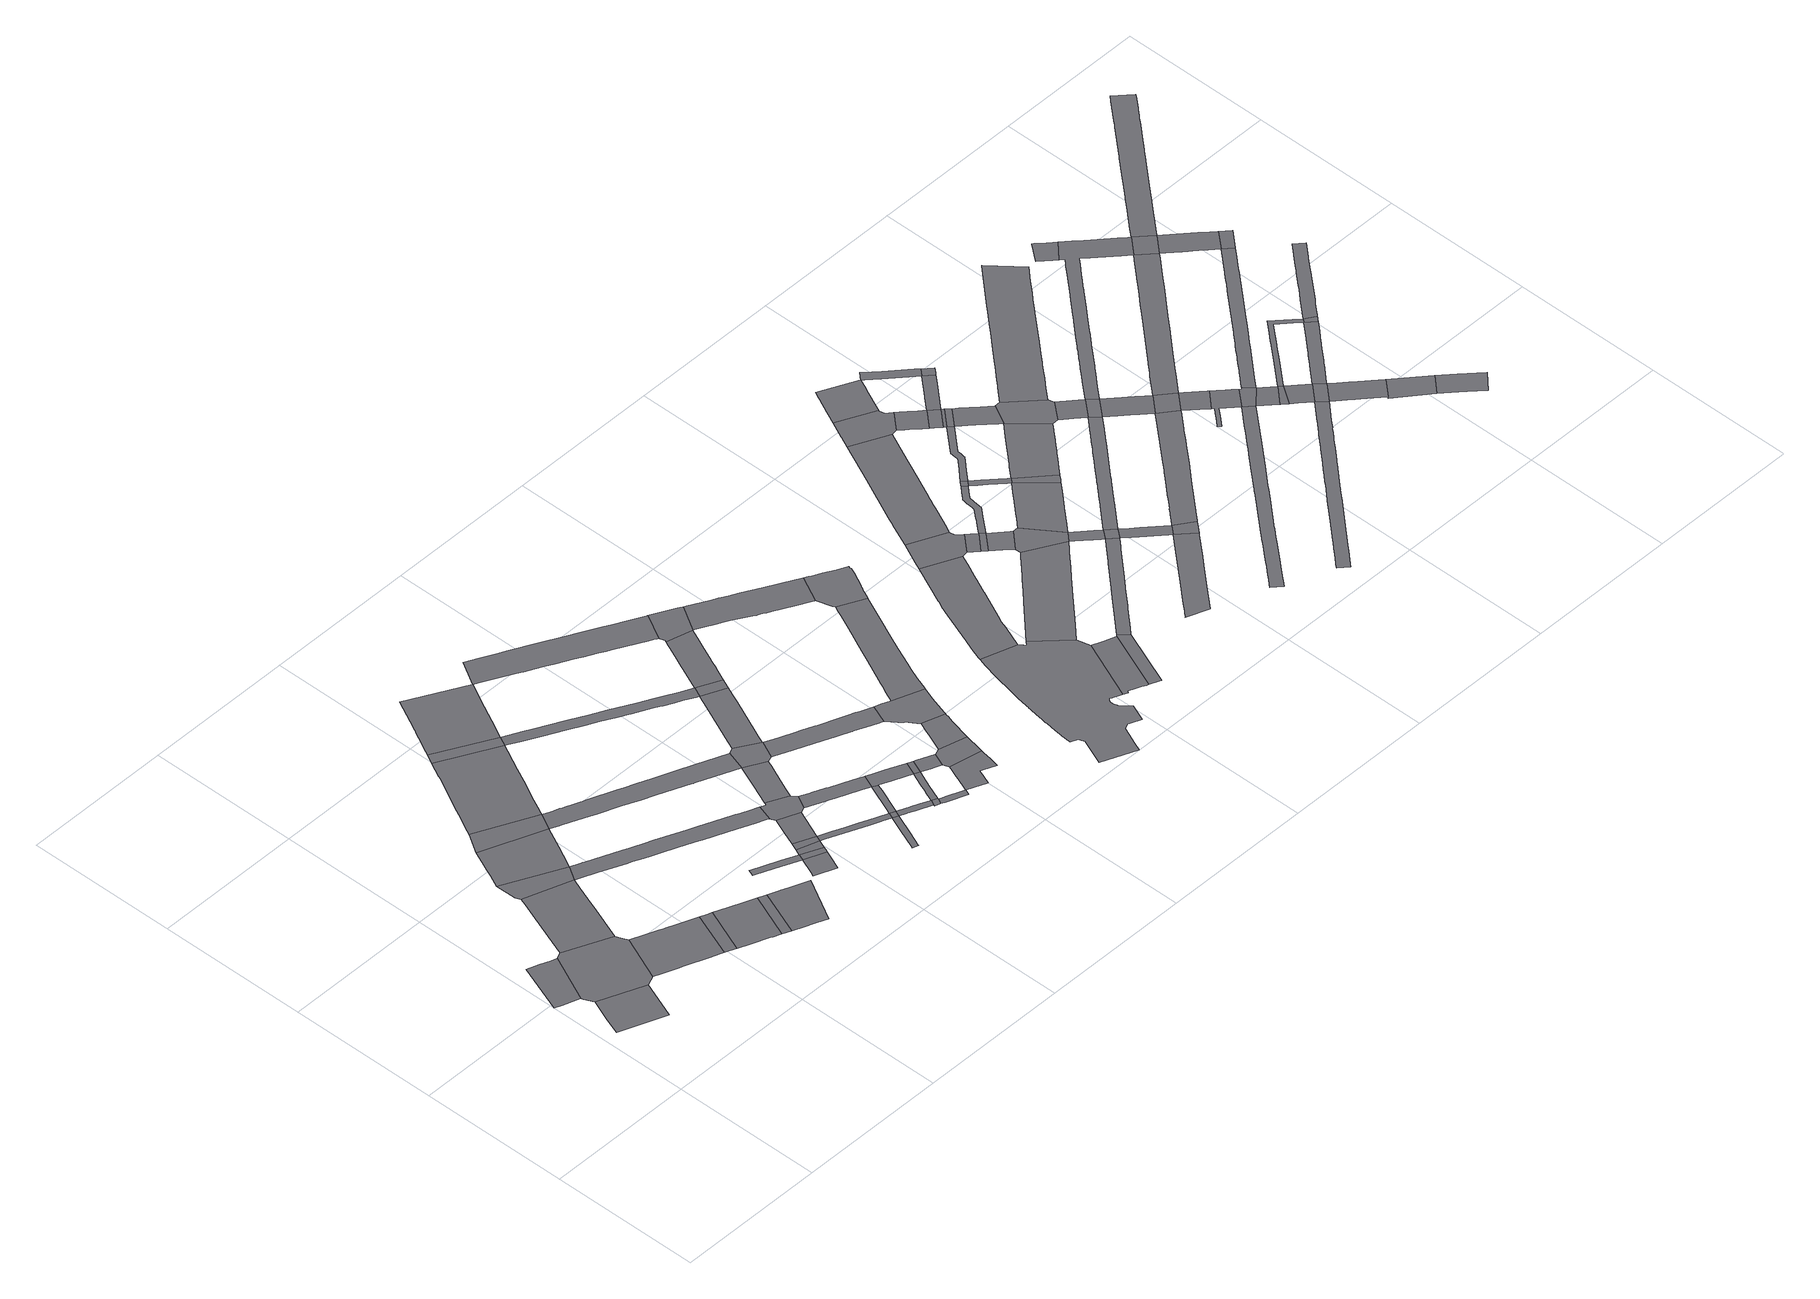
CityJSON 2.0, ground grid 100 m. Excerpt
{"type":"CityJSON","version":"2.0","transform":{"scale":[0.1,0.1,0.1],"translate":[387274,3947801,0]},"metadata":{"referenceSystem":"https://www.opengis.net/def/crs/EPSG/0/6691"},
"CityObjects":{
"road1":{"type":"Road","attributes":{"function":"3","RoadStructureAttribute.sectionType":"1"},"geometry":[{"type":"MultiSurface","lod":"1","boundaries":[[[0,1,2,3,4,5,6]]]}]},
"road2":{"type":"Road","attributes":{"function":"3","RoadStructureAttribute.sectionType":"1"},"geometry":[{"type":"MultiSurface","lod":"1","boundaries":[[[7,8,9,10,11,12,13]]]}]},
"road3":{"type":"Road","geometry":[{"type":"MultiSurface","lod":"1","boundaries":[[[14,6,5,15,7,13,16,17,18,19]]]}]},
"road4":{"type":"Road","attributes":{"RoadStructureAttribute.sectionType":"1"},"geometry":[{"type":"MultiSurface","lod":"1","boundaries":[[[20,21,22,23,14,19,24,25,26,27]]]}]},
"road5":{"type":"Road","attributes":{"function":"3","RoadStructureAttribute.sectionType":"1"},"geometry":[{"type":"MultiSurface","lod":"1","boundaries":[[[28,29,30,31,32,33,17,16,34,35,36,37,38,39,40,41]]]}]},
"road6":{"type":"Road","geometry":[{"type":"MultiSurface","lod":"1","boundaries":[[[42,43,20,27,44]]]}]},
"road7":{"type":"Road","geometry":[{"type":"MultiSurface","lod":"1","boundaries":[[[45,41,40,46,47]]]}]},
"road8":{"type":"Road","attributes":{"RoadStructureAttribute.sectionType":"1"},"geometry":[{"type":"MultiSurface","lod":"1","boundaries":[[[48,49,50,51,52,53,42,44,54,55,56]]]}]},
"road9":{"type":"Road","attributes":{"function":"3","RoadStructureAttribute.sectionType":"1"},"geometry":[{"type":"MultiSurface","lod":"1","boundaries":[[[57,58,47,46,59,60,61,62,63,64,65]]]}]},
"road10":{"type":"Road","geometry":[{"type":"MultiSurface","lod":"1","boundaries":[[[66,48,56,67]]]}]},
"road11":{"type":"Road","geometry":[{"type":"MultiSurface","lod":"1","boundaries":[[[65,64,68,69]]]}]},
"road12":{"type":"Road","attributes":{"function":"3","RoadStructureAttribute.sectionType":"1"},"geometry":[{"type":"MultiSurface","lod":"1","boundaries":[[[70,71,72,73,69,68,74,75,76,77,78,79,80]]]}]},
"road13":{"type":"Road","attributes":{"function":"3","RoadStructureAttribute.sectionType":"1"},"geometry":[{"type":"MultiSurface","lod":"1","boundaries":[[[81,82,83,84,85,86,87,88,89,90,66,67,91,92,93,94,95,96,97,98,99,100,101]]]}]},
"road14":{"type":"Road","attributes":{"RoadStructureAttribute.sectionType":"1"},"geometry":[{"type":"MultiSurface","lod":"1","boundaries":[[[102,103,104,105,106,107,108,109,110,111,112,113,114,115,116,117,118,119,120,121,122,123,124,125,126,127,128,129,130,131,132,133,44,27]]]}]},
"road15":{"type":"Road","geometry":[{"type":"MultiSurface","lod":"1","boundaries":[[[134,135,136,137,138,139,140,141]]]}]},
"road16":{"type":"Road","geometry":[{"type":"MultiSurface","lod":"1","boundaries":[[[142,143,144,81,101,145]]]}]},
"road17":{"type":"Road","attributes":{"RoadStructureAttribute.sectionType":"1"},"geometry":[{"type":"MultiSurface","lod":"1","boundaries":[[[140,146,147,148,149,150]]]}]},
"road18":{"type":"Road","geometry":[{"type":"MultiSurface","lod":"1","boundaries":[[[141,140,150,151,152]]]}]},
"road19":{"type":"Road","attributes":{"RoadStructureAttribute.sectionType":"1"},"geometry":[{"type":"MultiSurface","lod":"1","boundaries":[[[153,154,155,156,157,158,159,160,161,162,163,164,165,166,167,168,169,67,56,170,171,172,173,174,175,176,177,178,179,180,181,182,183,184]]]}]},
"road20":{"type":"Road","attributes":{"RoadStructureAttribute.sectionType":"1"},"geometry":[{"type":"MultiSurface","lod":"1","boundaries":[[[185,141,152,186,187]]]}]},
"road21":{"type":"Road","geometry":[{"type":"MultiSurface","lod":"1","boundaries":[[[188,189,185,187,190]]]}]},
"road22":{"type":"Road","attributes":{"function":"3","RoadStructureAttribute.sectionType":"1"},"geometry":[{"type":"MultiSurface","lod":"1","boundaries":[[[191,192,193,194,195,196,197,142,145,198,199,200,201,202,203]]]}]},
"road23":{"type":"Road","attributes":{"RoadStructureAttribute.sectionType":"1"},"geometry":[{"type":"MultiSurface","lod":"1","boundaries":[[[204,205,188,190,206,207]]]}]},
"road24":{"type":"Road","geometry":[{"type":"MultiSurface","lod":"1","boundaries":[[[208,209,210,211,117,116,204,207,212,213,214]]]}]},
"road25":{"type":"Road","attributes":{"RoadStructureAttribute.sectionType":"1"},"geometry":[{"type":"MultiSurface","lod":"1","boundaries":[[[215,216,217,218,219,220,190,187,221,222,223,224,225,226,227]]]}]},
"road26":{"type":"Road","attributes":{"RoadStructureAttribute.sectionType":"1"},"geometry":[{"type":"MultiSurface","lod":"1","boundaries":[[[226,228,229,230,231,232,233,234]]]}]},
"road27":{"type":"Road","attributes":{"RoadStructureAttribute.sectionType":"1"},"geometry":[{"type":"MultiSurface","lod":"1","boundaries":[[[235,208,214,236,237,238,239,184]]]}]},
"road28":{"type":"Road","attributes":{"RoadStructureAttribute.sectionType":"1"},"geometry":[{"type":"MultiSurface","lod":"1","boundaries":[[[240,241,242,243,244,245,246,247,248,249,145,101,250,251,252,253,254,255,256,257,258,259,260,261,262,263,264,265,266,267]]]}]},
"road29":{"type":"Road","geometry":[{"type":"MultiSurface","lod":"1","boundaries":[[[227,226,234,268]]]}]},
"road30":{"type":"Road","attributes":{"RoadStructureAttribute.sectionType":"1"},"geometry":[{"type":"MultiSurface","lod":"1","boundaries":[[[269,270,271,272,273,213,212,274,275,276,277,278,279,280,281,282]]]}]},
"road31":{"type":"Road","geometry":[{"type":"MultiSurface","lod":"1","boundaries":[[[283,284,153,184,239,285,286,287]]]}]},
"road32":{"type":"Road","attributes":{"RoadStructureAttribute.sectionType":"1"},"geometry":[{"type":"MultiSurface","lod":"1","boundaries":[[[281,288,289,227,268,290,291,292,293,294]]]}]},
"road33":{"type":"Road","attributes":{"RoadStructureAttribute.sectionType":"1"},"geometry":[{"type":"MultiSurface","lod":"1","boundaries":[[[295,296,297,298,268,234,299,300,301,302,303,304]]]}]},
"road34":{"type":"Road","geometry":[{"type":"MultiSurface","lod":"1","boundaries":[[[304,303,305,306,307,308]]]}]},
"road35":{"type":"Road","attributes":{"RoadStructureAttribute.sectionType":"1"},"geometry":[{"type":"MultiSurface","lod":"1","boundaries":[[[309,310,311,307,306,312,313,314,315]]]}]},
"road36":{"type":"Road","geometry":[{"type":"MultiSurface","lod":"1","boundaries":[[[316,317,318,319,320,282,281,294,321,322,323,324,325]]]}]},
"road37":{"type":"Road","attributes":{"RoadStructureAttribute.sectionType":"1"},"geometry":[{"type":"MultiSurface","lod":"1","boundaries":[[[324,326,327,328,304,308,329,330,331]]]}]},
"road38":{"type":"Road","attributes":{"RoadStructureAttribute.sectionType":"1"},"geometry":[{"type":"MultiSurface","lod":"1","boundaries":[[[266,332,333,334,283,287,335,336,337,338,339]]]}]},
"road39":{"type":"Road","attributes":{"RoadStructureAttribute.sectionType":"1"},"geometry":[{"type":"MultiSurface","lod":"1","boundaries":[[[340,341,342,343,344,345,346,347,348,349,350,351,352,353,354,203,355,356,357,358,359,360,361,362,363,364,365,366,367,368,369,370,371,372,373]]]}]},
"road40":{"type":"Road","geometry":[{"type":"MultiSurface","lod":"1","boundaries":[[[325,324,331,374]]]}]},
"road41":{"type":"Road","attributes":{"RoadStructureAttribute.sectionType":"1"},"geometry":[{"type":"MultiSurface","lod":"1","boundaries":[[[375,376,377,378,379,380,381,382,383,384,286,285,385,386,387,388,389,390,391,392,393,394,395]]]}]},
"road42":{"type":"Road","attributes":{"RoadStructureAttribute.sectionType":"1"},"geometry":[{"type":"MultiSurface","lod":"1","boundaries":[[[396,397,398,399,400,374,331]]]}]},
"road43":{"type":"Road","geometry":[{"type":"MultiSurface","lod":"1","boundaries":[[[267,266,339,401,402,403]]]}]},
"road44":{"type":"Road","attributes":{"RoadStructureAttribute.sectionType":"1"},"geometry":[{"type":"MultiSurface","lod":"1","boundaries":[[[404,405,406,407,315,408,409,410,411,412,413,414,415]]]}]},
"road45":{"type":"Road","geometry":[{"type":"MultiSurface","lod":"1","boundaries":[[[416,417,418,399,398,419,404,415,420,421,422,423,424,425]]]}]},
"road46":{"type":"Road","attributes":{"RoadStructureAttribute.sectionType":"1"},"geometry":[{"type":"MultiSurface","lod":"1","boundaries":[[[426,427,428,429,430,431,267,403,432,433,434,435,436,437,438,439,440]]]}]},
"road47":{"type":"Road","attributes":{"RoadStructureAttribute.sectionType":"1"},"geometry":[{"type":"MultiSurface","lod":"1","boundaries":[[[441,442,443,416,425,444,445,446,447,448]]]}]},
"road48":{"type":"Road","geometry":[{"type":"MultiSurface","lod":"1","boundaries":[[[449,395,394,450,451,452,453,441,448,454,455,456,457,458,459]]]}]},
"road49":{"type":"Road","geometry":[{"type":"MultiSurface","lod":"1","boundaries":[[[460,461,373,372,462,426,440,463,464]]]}]},
"road50":{"type":"Road","attributes":{"RoadStructureAttribute.sectionType":"1"},"geometry":[{"type":"MultiSurface","lod":"1","boundaries":[[[465,466,467,468,469,470,471,472,473,474,475,476,477,478,479,480,459,458,481,482,483,484,485,486,487,488,489,490,491,492]]]}]},
"road51":{"type":"Road","attributes":{"RoadStructureAttribute.sectionType":"1"},"geometry":[{"type":"MultiSurface","lod":"1","boundaries":[[[493,494,495,496,497,498,499,500,501,502,464,463,503,504,505,506,507,508,509,510,511,512,513,514,515,516,517,518,519,520,521,522]]]}]},
"road52":{"type":"Road","geometry":[{"type":"MultiSurface","lod":"1","boundaries":[[[523,524,525,526,527,528,529,530,531,532,533,534,535,536,537,538,539,540,541,542,543,544,545,546,547,548,549,550,551,552,553,554,555,556,557,558,559,560,561,562,563,564,565,566,567,568,569,570,571,572,573,574,575,576,577,578,579]]]}]},
"road53":{"type":"Road","geometry":[{"type":"MultiSurface","lod":"1","boundaries":[[[580,581,582,522,521,583,465,492,584,585,586,587,588,589,590,591,592,593,594,595]]]}]},
"road54":{"type":"Road","attributes":{"RoadStructureAttribute.sectionType":"1"},"geometry":[{"type":"MultiSurface","lod":"1","boundaries":[[[596,597,574,573,598,599,600,601,602,603,604]]]}]},
"road55":{"type":"Road","attributes":{"function":"1"},"geometry":[{"type":"MultiSurface","lod":"1","boundaries":[[[605,606,607,608,609,610,611,612,613,614,615,616,617,523,579,618,619,620,621,622,623,624,625,626,627,628,629,630]]]}]},
"road56":{"type":"Road","geometry":[{"type":"MultiSurface","lod":"1","boundaries":[[[631,604,603,632,633,634,635]]]}]},
"road57":{"type":"Road","attributes":{"function":"3","RoadStructureAttribute.sectionType":"1"},"geometry":[{"type":"MultiSurface","lod":"1","boundaries":[[[636,637,638,639,640,641,642,643,644,645,646,576,575,647,648,649,650,651,652,653,654,655,656]]]}]},
"road58":{"type":"Road","geometry":[{"type":"MultiSurface","lod":"1","boundaries":[[[657,658,605,630,659,660,661,662,663,664,665]]]}]},
"road59":{"type":"Road","attributes":{"RoadStructureAttribute.sectionType":"1"},"geometry":[{"type":"MultiSurface","lod":"1","boundaries":[[[666,661,660,667,668,669]]]}]},
"road60":{"type":"Road","geometry":[{"type":"MultiSurface","lod":"1","boundaries":[[[669,668,670,671,672]]]}]},
"road61":{"type":"Road","attributes":{"RoadStructureAttribute.sectionType":"1"},"geometry":[{"type":"MultiSurface","lod":"1","boundaries":[[[673,674,675,676,677,678,679,680,681,682,631,635,683,684,685,686,687,688,689,690,691,692,693,694,695]]]}]},
"road62":{"type":"Road","attributes":{"RoadStructureAttribute.sectionType":"1"},"geometry":[{"type":"MultiSurface","lod":"1","boundaries":[[[696,671,670,697,698,699,700]]]}]},
"road63":{"type":"Road","geometry":[{"type":"MultiSurface","lod":"1","boundaries":[[[701,700,699,702,636,656,703]]]}]},
"road64":{"type":"Road","geometry":[{"type":"MultiSurface","lod":"1","boundaries":[[[704,705,706,707,708,709,657,665,710,711,712,713,714,715,716,717,718,719,720,721,722,723,724]]]}]},
"road65":{"type":"Road","attributes":{"RoadStructureAttribute.sectionType":"1"},"geometry":[{"type":"MultiSurface","lod":"1","boundaries":[[[725,726,727,728,729,730,731,732,733,734,735,736,737,738,739,740,741,669,672,742,743,744,745,746,747,748,749,750]]]}]},
"road66":{"type":"Road","attributes":{"RoadStructureAttribute.sectionType":"1"},"geometry":[{"type":"MultiSurface","lod":"1","boundaries":[[[751,752,753,754,755,756,757,758,759,760,761,762,763,764,765,766]]]}]},
"road67":{"type":"Road","geometry":[{"type":"MultiSurface","lod":"1","boundaries":[[[767,768,703,656,769,770,771,772,773,774,673,775]]]}]},
"road68":{"type":"Road","geometry":[{"type":"MultiSurface","lod":"1","boundaries":[[[775,673,695,776]]]}]},
"road69":{"type":"Road","geometry":[{"type":"MultiSurface","lod":"1","boundaries":[[[777,778,779,725,750,780]]]}]},
"road70":{"type":"Road","attributes":{"function":"3","RoadStructureAttribute.sectionType":"1"},"geometry":[{"type":"MultiSurface","lod":"1","boundaries":[[[781,782,783,784,785,786,787,701,703,788,789,790,791,792,793]]]}]},
"road71":{"type":"Road","attributes":{"RoadStructureAttribute.sectionType":"1"},"geometry":[{"type":"MultiSurface","lod":"1","boundaries":[[[794,795,780,750,796,797,798,799,781,800]]]}]},
"road72":{"type":"Road","attributes":{"RoadStructureAttribute.sectionType":"1"},"geometry":[{"type":"MultiSurface","lod":"1","boundaries":[[[801,802,803,776,695,804,805,806,807,751,808]]]}]},
"road73":{"type":"Road","geometry":[{"type":"MultiSurface","lod":"1","boundaries":[[[809,810,811,812,704,724,813,814,815,816,817]]]}]},
"road74":{"type":"Road","attributes":{"RoadStructureAttribute.sectionType":"1"},"geometry":[{"type":"MultiSurface","lod":"1","boundaries":[[[818,819,820,821,822,823,824,825,826,827,777,780,828,829,830,831,832,833,834]]]}]},
"road75":{"type":"Road","geometry":[{"type":"MultiSurface","lod":"1","boundaries":[[[800,781,793,835,836,837]]]}]},
"road76":{"type":"Road","geometry":[{"type":"MultiSurface","lod":"1","boundaries":[[[808,751,766,838,839,840]]]}]},
"road77":{"type":"Road","attributes":{"RoadStructureAttribute.sectionType":"1"},"geometry":[{"type":"MultiSurface","lod":"1","boundaries":[[[841,842,843,844,809,817,845,846,847,848,849]]]}]},
"road78":{"type":"Road","attributes":{"RoadStructureAttribute.sectionType":"1"},"geometry":[{"type":"MultiSurface","lod":"1","boundaries":[[[850,851,852,853,854,855,814,813,856,857,858,859,860,861]]]}]},
"road79":{"type":"Road","geometry":[{"type":"MultiSurface","lod":"1","boundaries":[[[861,860,862,863,864]]]}]},
"road80":{"type":"Road","attributes":{"function":"3","RoadStructureAttribute.sectionType":"1"},"geometry":[{"type":"MultiSurface","lod":"1","boundaries":[[[865,866,867,868,869,800,837,870,871,872,873,874,875,876,877,878,879,880]]]}]},
"road81":{"type":"Road","attributes":{"RoadStructureAttribute.sectionType":"1"},"geometry":[{"type":"MultiSurface","lod":"1","boundaries":[[[881,882,883,884,885,886,887,888,889,890,891,892,893,894,895,896,897,898,899,900,901,902,775,776,903,904,905,906,907,908,909,910,911,912,913,914,915,916,917,918,919]]]}]},
"road82":{"type":"Road","attributes":{"RoadStructureAttribute.sectionType":"1"},"geometry":[{"type":"MultiSurface","lod":"1","boundaries":[[[864,863,818,920]]]}]},
"road83":{"type":"Road","geometry":[{"type":"MultiSurface","lod":"1","boundaries":[[[920,818,834,921]]]}]},
"road84":{"type":"Road","attributes":{"RoadStructureAttribute.sectionType":"1"},"geometry":[{"type":"MultiSurface","lod":"1","boundaries":[[[922,923,924,925,926,921,834,927,928,929,930,931,865,932]]]}]},
"road85":{"type":"Road","attributes":{"RoadStructureAttribute.sectionType":"1"},"geometry":[{"type":"MultiSurface","lod":"1","boundaries":[[[933,934,935,936,937,938,939,861,864,940,941,942,943]]]}]},
"road86":{"type":"Road","attributes":{"RoadStructureAttribute.sectionType":"1"},"geometry":[{"type":"MultiSurface","lod":"1","boundaries":[[[944,945,946,947,948,949,950,951,849,952,953,954,955,956,957,958,933,959]]]}]},
"road87":{"type":"Road","attributes":{"RoadStructureAttribute.sectionType":"1"},"geometry":[{"type":"MultiSurface","lod":"1","boundaries":[[[960,961,962,963,964,965,966,967,968,969,970,971,972,973,974,975,976,977,978,979,980,808,840,981,982,983,984,985,986,987,988,989,990,991,992,993,994,995,996]]]}]},
"road88":{"type":"Road","attributes":{"RoadStructureAttribute.sectionType":"1"},"geometry":[{"type":"MultiSurface","lod":"1","boundaries":[[[997,998,999,1000,1001,1002,1003,1004,1005,1006,1007,1008,1009,1010,1011,1012,1013,1014,1015,1016,1017,1018,1019,1020,1021,1022,1023,1024,1025,1026,1027,1028,1029,1030,1031,1032,1033,1034,1035,1036,1037,1038,1039,1040,1041,1042,1043]]]}]},
"road89":{"type":"Road","geometry":[{"type":"MultiSurface","lod":"1","boundaries":[[[1044,932,865,880,1045,1046,1047,1048,1049,1050]]]}]},
"road90":{"type":"Road","geometry":[{"type":"MultiSurface","lod":"1","boundaries":[[[959,933,943,1051,1052,1053,1054]]]}]},
"road91":{"type":"Road","attributes":{"RoadStructureAttribute.sectionType":"1"},"geometry":[{"type":"MultiSurface","lod":"1","boundaries":[[[1055,1047,1046,1056,1057,1058,881,1059]]]}]},
"road92":{"type":"Road","geometry":[{"type":"MultiSurface","lod":"1","boundaries":[[[1059,881,919,1060]]]}]},
"road93":{"type":"Road","attributes":{"RoadStructureAttribute.sectionType":"1"},"geometry":[{"type":"MultiSurface","lod":"1","boundaries":[[[1061,1062,1063,1064,1065,1066,1067,1068,1069,1070,1071,1072,1073,1074,1075,1076,1077,1078,1079,1080,1081,1082,1083,1084,1085,1086,1087,1088,1089,1090,1091,1092,1093,1094,1095,1096,1097,1098,1099,1100,1101,1102,1103,1104,1105,1106,1107,1108,1109,1110,1111,1112,1113,1114,1115,1116,1117,1118,1119,1120]]]}]},
"road94":{"type":"Road","attributes":{"RoadStructureAttribute.sectionType":"1"},"geometry":[{"type":"MultiSurface","lod":"1","boundaries":[[[1121,1122,1123,1124,1125,1126,1127,1060,919,1128,1129,1130,960,1131]]]}]},
"road95":{"type":"Road","geometry":[{"type":"MultiSurface","lod":"1","boundaries":[[[1131,960,996,1132]]]}]},
"road96":{"type":"Road","attributes":{"RoadStructureAttribute.sectionType":"1"},"geometry":[{"type":"MultiSurface","lod":"1","boundaries":[[[1133,1134,1135,1136,1137,1138,1132,996]]]}]},
"road97":{"type":"Road","attributes":{"function":"3","RoadStructureAttribute.sectionType":"1"},"geometry":[{"type":"MultiSurface","lod":"1","boundaries":[[[1139,1140,1141,1142,1143,1144,1145,1146,1147,1148,1149,1150,1151,1152,1153,1154,1155,1156,1157,1158,1159,1160,1044,1050,1161,1162,1163,1164,1165,1166,1167,1168,1169,1170,1171,1172,1173,1174,1175,1176,1177,1178,1179,1180]]]}]},
"road98":{"type":"Road","geometry":[{"type":"MultiSurface","lod":"1","boundaries":[[[1181,1182,1183,1184,1185,1136,1135,1186,1187,1188,1189,1190,1191,1192,1193,1194,997,1195]]]}]},
"road99":{"type":"Road","geometry":[{"type":"MultiSurface","lod":"1","boundaries":[[[1196,1195,997,1043,1197,1198]]]}]},
"road100":{"type":"Road","attributes":{"RoadStructureAttribute.sectionType":"1"},"geometry":[{"type":"MultiSurface","lod":"1","boundaries":[[[1197,1043,1199,1200]]]}]},
"road101":{"type":"Road","geometry":[{"type":"MultiSurface","lod":"1","boundaries":[[[1200,1199,1201,1202,1203,1204]]]}]},
"road102":{"type":"Road","attributes":{"RoadStructureAttribute.sectionType":"1"},"geometry":[{"type":"MultiSurface","lod":"1","boundaries":[[[1205,1206,1207,1204,1203,1208,1061,1209]]]}]},
"road103":{"type":"Road","geometry":[{"type":"MultiSurface","lod":"1","boundaries":[[[1209,1061,1120,1210]]]}]},
"road104":{"type":"Road","attributes":{"RoadStructureAttribute.sectionType":"1"},"geometry":[{"type":"MultiSurface","lod":"1","boundaries":[[[1211,1212,1213,1214,1215,1216,1217,1218,1219,1220,1221,1222,1223,1224,1225,1226,1227,1228,1229,1230,1231,1232,1233,1234,1235,1236,1237,1238,1239,1240,1241,1242,1243,1059,1060,1244,1245,1246,1247,1248,1249,1250,1251,1252,1253,1254,1255,1256,1257,1258,1259,1260,1261,1262,1263,1264,1265,1266,1267,1268,1269,1270,1271,1272,1273,1274,1275,1276,1277,1278,1279,1280]]]}]},
"road105":{"type":"Road","attributes":{"RoadStructureAttribute.sectionType":"1"},"geometry":[{"type":"MultiSurface","lod":"1","boundaries":[[[1273,1281,1282,1283,1284,1285,1286,1287,1288,1289,1290,1291,1292,1293,1294,1295,1296,1297,1298,1299,1131,1132,1300,1301,1302,1303,1304,1305,1306,1307,1308,1309,1310,1311,1312,1313,1314,1315,1316]]]}]},
"road106":{"type":"Road","attributes":{"RoadStructureAttribute.sectionType":"1"},"geometry":[{"type":"MultiSurface","lod":"1","boundaries":[[[1317,1318,1319,1320,1321,1322,1210,1120,1323,1324,1325,1326,1327,1328,1329,1330]]]}]},
"road107":{"type":"Road","attributes":{"RoadStructureAttribute.sectionType":"1"},"geometry":[{"type":"MultiSurface","lod":"1","boundaries":[[[1331,1332,1333,1334,1335,1336,1337,1200,1204,1338,1339,1340,1341,1342,1343,1344,1345,1346,1347,1348]]]}]},
"road108":{"type":"Road","geometry":[{"type":"MultiSurface","lod":"1","boundaries":[[[1330,1329,1349,1350,1351]]]}]},
"road109":{"type":"Road","attributes":{"RoadStructureAttribute.sectionType":"1"},"geometry":[{"type":"MultiSurface","lod":"1","boundaries":[[[1347,1352,1353,1354,1355,1356,1357,1358,1359,1360,1361,1209,1210,1362,1363,1364,1365,1366,1367,1368,1369,1370,1371,1372,1373,1374,1375]]]}]},
"road110":{"type":"Road","attributes":{"RoadStructureAttribute.sectionType":"1"},"geometry":[{"type":"MultiSurface","lod":"1","boundaries":[[[1376,1377,1378,1379,1380,1381,1382,1383,1384,1385,1386,1387,1388,1389,1390,1391,1392,1393,1394,1395,1396,1397,1398,1399,1400,1198,1197,1401,1402,1403,1404,1405,1406,1407,1408,1409,1410,1411,1412,1413,1414,1415]]]}]},
"road111":{"type":"Road","geometry":[{"type":"MultiSurface","lod":"1","boundaries":[[[1416,1417,1418,1419,1420,1421,1212,1211]]]}]},
"road112":{"type":"Road","attributes":{"function":"2","RoadStructureAttribute.sectionType":"1"},"geometry":[{"type":"MultiSurface","lod":"1","boundaries":[[[1422,1423,1424,1425,1426,1427,1428,1429,1351,1350]]]}]},
"road113":{"type":"Road","geometry":[{"type":"MultiSurface","lod":"1","boundaries":[[[1348,1347,1375,1430,1431,1432]]]}]},
"road114":{"type":"Road","geometry":[{"type":"MultiSurface","lod":"1","boundaries":[[[1274,1273,1316,1433]]]}]},
"road115":{"type":"Road","attributes":{"RoadStructureAttribute.sectionType":"1"},"geometry":[{"type":"MultiSurface","lod":"1","boundaries":[[[1434,1435,1436,1437,1438,1433,1316,1439,1440,1441,1442,1443,1444,1445,1446,1376,1447]]]}]},
"road116":{"type":"Road","attributes":{"RoadStructureAttribute.sectionType":"1"},"geometry":[{"type":"MultiSurface","lod":"1","boundaries":[[[1448,1449,1450,1451,1452,1453,1454,1455,1348,1432,1456,1457,1458,1459,1460,1461,1462,1463,1464,1465,1466,1467]]]}]},
"road117":{"type":"Road","geometry":[{"type":"MultiSurface","lod":"1","boundaries":[[[1447,1376,1415,1468]]]}]},
"road118":{"type":"Road","attributes":{"RoadStructureAttribute.sectionType":"1"},"geometry":[{"type":"MultiSurface","lod":"1","boundaries":[[[1469,1470,1471,1472,1473,1474,1475,1476,1477,1478,1479,1480,1481,1274,1433,1482,1483,1484,1485,1486,1487,1488,1489,1490,1491,1492,1493,1494,1495,1496,1497,1498,1499,1500,1501]]]}]}
},
"vertices":[
[274,1247,0],[208,1273,0],[130,1302,0],[4,971,0],[49,955,0],[162,915,0],[311,1234,0],
[196,839,0],[137,690,0],[103,602,0],[95,580,0],[400,461,0],[490,685,0],[501,715,0],
[356,1254,0],[169,901,0],[566,742,0],[694,1045,0],[674,1090,0],[661,1120,0],
[528,1710,0],[511,1665,0],[466,1546,0],[391,1347,0],[746,1342,0],[784,1442,0],[820,1535,0],[845,1601,0],
[971,935,0],[916,956,0],[892,966,0],[869,975,0],[827,992,0],[802,1002,0],[568,741,0],[617,723,0],[721,683,0],[749,672,0],[892,617,0],[967,589,0],[982,583,0],[1101,883,0],
[512,1884,0],[513,1743,0],[904,1694,0],
[1146,865,0],[1056,553,0],[1176,853,0],
[633,2153,0],[604,2087,0],[598,2075,0],[571,2014,0],[567,2004,0],[550,1967,0],[919,1725,0],[981,1847,0],[1052,1987,0],
[1365,778,0],[1269,816,0],[1058,552,0],[1130,523,0],[1147,516,0],[1248,476,0],[1265,469,0],[1315,449,0],[1435,750,0],
[714,2284,0],[1111,2097,0],
[1371,426,0],[1491,728,0],
[1632,672,0],[1585,690,0],[1574,695,0],[1568,697,0],[1372,426,0],[1452,393,0],[1499,375,0],[1564,349,0],[1574,344,0],[1583,341,0],[1744,627,0],
[998,2831,0],[947,2732,0],[938,2714,0],[922,2683,0],[823,2493,0],[794,2438,0],[764,2380,0],[759,2370,0],[751,2354,0],[740,2333,0],[1117,2110,0],[1140,2154,0],[1154,2181,0],[1167,2208,0],[1186,2246,0],[1202,2277,0],[1209,2290,0],[1229,2329,0],[1289,2448,0],[1359,2586,0],[1382,2631,0],
[857,1596,0],[883,1585,0],[978,1545,0],[1148,1475,0],[1177,1463,0],[1239,1437,0],[1276,1421,0],[1346,1392,0],[1487,1333,0],[1552,1307,0],[1575,1297,0],[1772,1215,0],[1873,1173,0],[1939,1146,0],[1956,1138,0],[1986,1244,0],[1969,1251,0],[1939,1264,0],[1875,1290,0],[1850,1301,0],[1780,1330,0],[1635,1390,0],[1576,1415,0],[1388,1493,0],[1323,1520,0],[1278,1539,0],[1251,1550,0],[1203,1570,0],[994,1657,0],[981,1662,0],[979,1663,0],[974,1665,0],
[1748,860,0],[1571,935,0],[1570,936,0],[1554,894,0],[1570,887,0],[1715,826,0],[1836,776,0],[1853,816,0],
[1032,2895,0],[1030,2892,0],[1010,2854,0],[1415,2696,0],
[1792,670,0],[1781,643,0],[1922,587,0],[1956,668,0],[1976,717,0],
[1980,725,0],[1993,757,0],
[2194,1665,0],[1995,1745,0],[1881,1790,0],[1750,1842,0],[1658,1879,0],[1582,1909,0],[1553,1921,0],[1367,1995,0],[1339,2006,0],[1336,2007,0],[1284,2028,0],[1254,2040,0],[1232,2049,0],[1216,2055,0],[1171,2073,0],[1163,2076,0],[1124,2092,0],[1111,1963,0],[1124,1957,0],[1161,1942,0],[1180,1934,0],[1208,1923,0],[1282,1892,0],[1321,1876,0],[1466,1817,0],[1581,1769,0],[1657,1738,0],[1874,1649,0],[1878,1647,0],[1879,1647,0],[1880,1646,0],[2151,1535,0],
[1870,857,0],[1999,772,0],[2015,811,0],
[1890,906,0],[1875,869,0],[2031,848,0],
[1244,3305,0],[1165,3153,0],[1133,3090,0],[1123,3071,0],[1121,3068,0],[1100,3027,0],[1059,2949,0],[1480,2822,0],[1505,2870,0],[1565,2987,0],[1571,2998,0],[1596,3045,0],[1625,3102,0],
[1971,1102,0],[1924,988,0],[2088,986,0],[2112,1043,0],
[2032,1246,0],[2024,1228,0],[2003,1237,0],[1998,1239,0],[2149,1058,0],[2197,1143,0],[2170,1181,0],
[2380,703,0],[2326,725,0],[2268,749,0],[2192,781,0],[2117,812,0],[2073,830,0],[2037,802,0],[2268,706,0],[2296,694,0],[2365,666,0],[2372,663,0],[2428,640,0],[2443,677,0],
[2387,542,0],[2326,394,0],[2326,393,0],[2363,378,0],[2363,379,0],[2406,482,0],[2465,624,0],
[2089,1385,0],[2192,1231,0],[2226,1308,0],[2276,1422,0],[2294,1463,0],
[2363,2214,0],[2286,2253,0],[2234,2280,0],[2143,2326,0],[1986,2406,0],[1889,2455,0],[1843,2479,0],[1765,2518,0],[1590,2607,0],[1545,2630,0],[1391,2627,0],[1463,2590,0],[1589,2526,0],[1713,2463,0],[1810,2414,0],[1888,2374,0],[1923,2356,0],[1980,2328,0],[2053,2291,0],[2054,2290,0],[2173,2229,0],[2220,2205,0],[2224,2203,0],[2285,2172,0],[2330,2149,0],[2400,2113,0],[2420,2103,0],[2450,2170,0],
[2480,661,0],
[2505,1012,0],[2370,1069,0],[2354,1076,0],[2273,1110,0],[2259,1116,0],[2214,1031,0],[2271,1007,0],[2286,1001,0],[2326,984,0],[2333,981,0],[2468,924,0],[2503,909,0],[2534,896,0],[2571,984,0],
[2233,1683,0],[2231,1680,0],[2329,1474,0],[2384,1589,0],[2382,1593,0],
[2450,692,0],[2445,681,0],[2481,662,0],[2482,665,0],[2487,677,0],[2552,833,0],[2570,877,0],
[2621,603,0],[2567,625,0],[2555,630,0],[2544,635,0],[2509,606,0],[2515,603,0],[2558,586,0],[2566,582,0],[2665,541,0],[2681,578,0],
[2662,534,0],[2699,519,0],[2715,556,0],[2718,563,0],
[2865,496,0],[2759,538,0],[2738,546,0],[2724,509,0],[2731,506,0],[2860,455,0],[2875,492,0],
[2789,892,0],[2684,936,0],[2608,968,0],[2579,981,0],[2573,983,0],[2571,880,0],[2647,848,0],[2718,818,0],[2772,796,0],[2809,883,0],
[2734,706,0],[2715,659,0],[2707,642,0],[2744,626,0],[2758,658,0],[2809,780,0],
[2367,1983,0],[2281,1791,0],[2273,1772,0],[2404,1643,0],[2431,1702,0],[2527,1919,0],[2555,1981,0],[2578,2032,0],
[2697,2769,0],[2593,2822,0],[2510,2864,0],[2473,2883,0],[2429,2906,0],[2314,2965,0],[2312,2965,0],[2295,2974,0],[2283,2980,0],[2251,2996,0],[2133,3056,0],[1953,3148,0],[1897,3176,0],[1813,3219,0],[1721,3265,0],[1676,3076,0],[1845,2989,0],[1879,2971,0],[1895,2964,0],[1924,2948,0],[2004,2907,0],[2027,2895,0],[2064,2877,0],[2164,2825,0],[2212,2800,0],[2292,2759,0],[2332,2738,0],[2368,2719,0],[2491,2656,0],[2558,2621,0],[2584,2608,0],[2602,2598,0],[2611,2594,0],[2704,2766,0],
[2846,868,0],
[2943,1363,0],[2917,1374,0],[2876,1390,0],[2825,1410,0],[2688,1464,0],[2683,1466,0],[2600,1499,0],[2577,1508,0],[2488,1545,0],[2452,1560,0],[2394,1448,0],[2404,1444,0],[2576,1372,0],[2702,1319,0],[2792,1282,0],[2795,1281,0],[2798,1280,0],[2874,1248,0],[2938,1222,0],[2971,1209,0],[3020,1333,0],
[2868,755,0],[2900,742,0],[2934,727,0],[2971,815,0],[2870,858,0],
[2579,2034,0],[2584,2045,0],[2608,2099,0],
[2953,687,0],[2941,656,0],[2920,606,0],[2911,584,0],[3003,441,0],[3025,496,0],[3043,541,0],[3060,535,0],[3143,500,0],[3156,568,0],[3167,625,0],[3171,644,0],
[3013,828,0],[2995,821,0],[2974,813,0],[2937,726,0],[3173,654,0],[3174,659,0],[3178,682,0],[3186,722,0],[3183,723,0],[3198,782,0],
[2617,2544,0],[2605,2517,0],[2594,2493,0],[2556,2407,0],[2529,2347,0],[2517,2321,0],[2622,2132,0],[2641,2173,0],[2656,2207,0],[2674,2249,0],[2686,2275,0],[2702,2311,0],[2721,2352,0],[2757,2434,0],[2787,2500,0],
[3102,1044,0],[3073,975,0],[3064,953,0],[3234,928,0],[3246,973,0],[3249,988,0],[3251,994,0],[3253,999,0],
[3066,1315,0],[3023,1145,0],[3044,1120,0],[3048,1123,0],[3089,1062,0],[3257,1012,0],[3295,1139,0],[3299,1149,0],[3314,1190,0],[3325,1221,0],[3122,1293,0],
[2876,2677,0],[2863,2684,0],[2622,2555,0],[2789,2501,0],[2891,2669,0],
[3472,2040,0],[3465,2026,0],[3456,2008,0],[3439,1970,0],[3392,1869,0],[3309,1692,0],[3281,1632,0],[3248,1562,0],[3236,1536,0],[3223,1509,0],[3201,1460,0],[3188,1433,0],[3176,1408,0],[3153,1358,0],[3149,1350,0],[3132,1314,0],[3327,1227,0],[3357,1311,0],[3366,1337,0],[3377,1364,0],[3389,1391,0],[3406,1431,0],[3459,1557,0],[3478,1598,0],[3493,1630,0],[3501,1649,0],[3561,1778,0],[3646,1959,0],
[3502,2347,0],[3487,2354,0],[3314,2446,0],[3189,2512,0],[3131,2543,0],[3095,2562,0],[3085,2567,0],[3079,2570,0],[3044,2589,0],[2910,2660,0],[2820,2485,0],[2852,2468,0],[2873,2458,0],[2888,2450,0],[2919,2434,0],[2955,2416,0],[2977,2405,0],[2988,2399,0],[3040,2372,0],[3102,2333,0],[3121,2320,0],[3134,2314,0],[3154,2304,0],[3174,2293,0],[3201,2279,0],[3323,2217,0],[3415,2169,0],[3430,2162,0],[3431,2161,0],[3523,2336,0],
[3709,1156,0],[3694,1105,0],[3687,1079,0],[3672,1024,0],[3667,1004,0],[3654,939,0],[3647,906,0],[3625,799,0],[3622,784,0],[3616,751,0],[3608,708,0],[3606,692,0],[3605,688,0],[3602,668,0],[3594,623,0],[3587,569,0],[3584,552,0],[3583,542,0],[3581,527,0],[3572,455,0],[3568,413,0],[3568,408,0],[3567,404,0],[3561,330,0],[3606,311,0],[3621,273,0],[3549,99,0],[3776,4,0],[3798,57,0],[3812,89,0],[3849,179,0],[3862,184,0],[3887,194,0],[3899,189,0],[3969,160,0],[4015,270,0],[3978,309,0],[3975,313,0],[3961,338,0],[3958,343,0],[3953,355,0],[3951,361,0],[3950,376,0],[3951,387,0],[3954,395,0],[3959,403,0],[3968,410,0],[3985,403,0],[4004,395,0],[4010,392,0],[4044,378,0],[4214,780,0],[4193,872,0],[3993,1069,0],[3970,1045,0],[3958,1061,0],[3941,1084,0],
[3625,2282,0],[3569,2311,0],[3550,2321,0],[3465,2058,0],[3650,1968,0],[3682,2034,0],[3683,2033,0],[3694,2056,0],[3696,2055,0],[3720,2104,0],[3739,2142,0],[3763,2192,0],[3758,2194,0],[3756,2196,0],[3764,2212,0],[3697,2244,0],
[4296,750,0],[4277,757,0],[4076,365,0],[4082,377,0],[4129,358,0],[4163,344,0],[4190,332,0],[4203,327,0],[4367,724,0],
[4017,1909,0],[3900,1654,0],[3895,1644,0],[3887,1625,0],[3885,1621,0],[3880,1611,0],[3878,1607,0],[3848,1535,0],[3766,1316,0],[3763,1306,0],[3735,1234,0],[3735,1233,0],[3714,1172,0],[3996,1230,0],[4015,1280,0],[4026,1303,0],[4048,1348,0],[4124,1512,0],[4127,1519,0],[4171,1614,0],[4175,1622,0],[4179,1630,0],[4184,1641,0],[4185,1644,0],[4228,1736,0],[4257,1799,0],
[4375,733,0],[4267,301,0],[4273,298,0],[4276,297,0],[4434,679,0],
[4502,1585,0],[4478,1561,0],[4409,1491,0],[4405,1487,0],[4375,1456,0],[4374,1455,0],[4348,1429,0],[4281,1361,0],[4279,1359,0],[4222,1301,0],[4174,1253,0],[4278,960,0],[4473,1162,0],[4479,1168,0],[4544,1235,0],[4604,1296,0],[4629,1322,0],[4693,1389,0],[4699,1395,0],[4702,1398,0],[4751,1448,0],
[4105,2100,0],[4042,1963,0],[4278,1804,0],[4297,1807,0],[4394,1915,0],[4386,1923,0],[4358,1948,0],[4356,1959,0],[4350,1988,0],
[4422,1891,0],[4325,1783,0],[4357,1754,0],[4454,1862,0],
[4387,1727,0],[4484,1835,0],[4484,1836,0],
[4905,1311,0],[4902,1306,0],[4890,1293,0],[4881,1283,0],[4871,1273,0],[4782,1175,0],[4773,1166,0],[4637,1018,0],[4581,957,0],[4469,836,0],[4468,716,0],[4573,830,0],[4592,851,0],[4648,912,0],[4688,956,0],[4694,962,0],[4696,964,0],[4772,1047,0],[4840,1121,0],[4907,1194,0],[4920,1208,0],[4964,1255,0],[4965,1258,0],
[4589,1741,0],[4479,1645,0],[4492,1633,0],[4501,1625,0],[4599,1732,0],
[4639,1734,0],[4501,1618,0],[4802,1503,0],
[4471,2881,0],[4348,2619,0],[4208,2324,0],[4197,2301,0],[4186,2278,0],[4169,2241,0],[4378,2046,0],[4392,2076,0],[4443,2184,0],[4459,2219,0],[4461,2222,0],[4486,2276,0],[4492,2287,0],[4496,2297,0],[4497,2298,0],[4506,2319,0],[4554,2419,0],[4555,2422,0],[4605,2527,0],[4647,2616,0],[4717,2765,0],
[4669,2195,0],[4666,2192,0],[4640,2164,0],[4639,2162,0],[4638,2162,0],[4602,2122,0],[4594,2114,0],[4594,2113,0],[4593,2102,0],[4590,2077,0],[4587,2049,0],[4585,2033,0],[4583,2013,0],[4535,1957,0],[4534,1955,0],[4518,1936,0],[4482,1894,0],[4588,1957,0],[4592,1961,0],[4593,1963,0],[4622,1996,0],[4628,2060,0],[4632,2096,0],[4670,2137,0],[4695,2165,0],[4699,2169,0],
[5191,1058,0],[5172,1036,0],[5097,951,0],[4934,765,0],[4819,634,0],[4780,589,0],[4766,574,0],[4745,549,0],[4744,549,0],[4889,493,0],[5010,632,0],[5105,740,0],[5145,785,0],[5169,813,0],[5288,948,0],[5300,962,0],
[4937,1383,0],[4914,1404,0],[4776,1426,0],[4812,1394,0],[4851,1359,0],[4852,1358,0],[4854,1357,0],[4888,1327,0],[4952,1370,0],
[5012,1317,0],
[4697,2226,0],[4674,2201,0],[4670,2196,0],[4726,2199,0],
[4882,2006,0],[4835,1954,0],[4782,1894,0],[4779,1891,0],[4700,1803,0],[4689,1790,0],[4662,1760,0],[4844,1551,0],[4900,1613,0],[4935,1653,0],[4938,1656,0],[5027,1755,0],[5073,1807,0],
[4895,2048,0],[4785,2147,0],[4739,2133,0],[4784,2094,0],[4864,2022,0],[4882,2007,0],[4909,2036,0],
[5173,1173,0],[5106,1233,0],[5040,1291,0],[5008,1220,0],[5015,1214,0],[5048,1185,0],[5172,1074,0],[5240,1114,0],
[4561,3071,0],[4510,2963,0],[4507,2958,0],[4494,2929,0],[4756,2773,0],[4853,2882,0],[4815,2916,0],[4807,2954,0],[4807,2955,0],
[4970,2584,0],[4827,2420,0],[4823,2384,0],[4820,2361,0],[4809,2348,0],[4807,2346,0],[4787,2324,0],[4760,2295,0],[4731,2263,0],[4726,2258,0],[4786,2264,0],[4814,2294,0],[4859,2343,0],[4860,2351,0],[4863,2380,0],[4865,2403,0],[5000,2557,0],
[5087,1823,0],[5111,1850,0],[5114,1853,0],
[5349,1018,0],[5358,1029,0],[5360,1031,0],
[4677,3315,0],[4658,3276,0],[4649,3257,0],[4603,3160,0],[4814,2969,0],[4883,3116,0],[4884,3117,0],[4888,3125,0],[4922,3198,0],
[4979,2771,0],[4936,2809,0],[4912,2830,0],[4908,2833,0],[4888,2852,0],[4880,2859,0],[4792,2741,0],[4812,2724,0],[4839,2700,0],[4865,2676,0],[4895,2650,0],[4992,2759,0],
[4938,2612,0],[4955,2597,0],[5052,2706,0],
[5207,2370,0],[5187,2348,0],[5136,2290,0],[4988,2125,0],[4970,2105,0],[5175,1922,0],[5182,1929,0],[5200,1949,0],[5206,1956,0],[5214,1965,0],[5264,2021,0],[5275,2034,0],[5304,2065,0],[5356,2124,0],[5360,2129,0],[5394,2167,0],
[5567,2058,0],[5483,1963,0],[5468,1946,0],[5434,1909,0],[5395,1864,0],[5382,1851,0],[5376,1844,0],[5347,1810,0],[5302,1760,0],[5298,1756,0],[5225,1674,0],[5221,1670,0],[5217,1666,0],[5193,1638,0],[5192,1637,0],[5178,1622,0],[5168,1610,0],[5143,1582,0],[5138,1577,0],[5108,1543,0],[5089,1522,0],[5084,1516,0],[5158,1479,0],[5168,1490,0],[5177,1500,0],[5206,1533,0],[5209,1536,0],[5236,1566,0],[5249,1581,0],[5274,1609,0],[5275,1610,0],[5281,1617,0],[5306,1645,0],[5307,1646,0],[5393,1743,0],[5481,1841,0],[5494,1855,0],[5574,1945,0],[5624,2002,0],
[5067,2693,0],
[5097,2666,0],
[5190,2583,0],[5189,2584,0],[5174,2597,0],[5160,2610,0],[5130,2637,0],[5032,2528,0],[5057,2506,0],[5091,2476,0],[5185,2390,0],[5188,2388,0],[5279,2502,0],
[5178,2969,0],[5161,2950,0],[5067,2844,0],[5063,2839,0],[5061,2837,0],[5028,2800,0],[5025,2797,0],[5189,2861,0],[5192,2864,0],[5193,2865,0],[5238,2916,0],
[5195,3034,0],[5193,3037,0],[5166,3061,0],[5165,3061,0],[5056,3159,0],[5014,3197,0],[4979,3228,0],[4962,3243,0],[4939,3183,0],[5008,3121,0],[5037,3095,0],[5040,3093,0],[5067,3069,0],[5126,3016,0],[5153,2992,0],[5218,3014,0],
[5847,1804,0],[5780,1727,0],[5726,1664,0],[5696,1630,0],[5690,1623,0],[5673,1604,0],[5639,1566,0],[5639,1565,0],[5569,1484,0],[5562,1477,0],[5532,1444,0],[5530,1441,0],[5476,1379,0],[5394,1287,0],[5388,1280,0],[5334,1219,0],[5331,1217,0],[5310,1193,0],[5302,1184,0],[5302,1183,0],[5249,1124,0],[5364,1035,0],[5385,1059,0],[5393,1068,0],[5394,1069,0],[5418,1096,0],[5454,1136,0],[5473,1158,0],[5585,1285,0],[5678,1389,0],[5777,1503,0],[5799,1528,0],[5841,1576,0],[5857,1595,0],[5863,1602,0],[5956,1709,0],[5961,1714,0],
[6214,1484,0],[6117,1374,0],[6115,1372,0],[6075,1326,0],[6035,1279,0],[6014,1256,0],[5988,1226,0],[5985,1223,0],[5965,1200,0],[5961,1195,0],[5888,1111,0],[5771,977,0],[5765,971,0],[5741,943,0],[5575,753,0],[5555,730,0],[5539,712,0],[5539,711,0],[5506,674,0],[5504,671,0],[5467,627,0],[5466,626,0],[5448,605,0],[5409,560,0],[5379,525,0],[5356,498,0],[5312,447,0],[5303,437,0],[5243,367,0],[5304,315,0],[5377,401,0],[5465,503,0],[5512,557,0],[5545,596,0],[5554,606,0],[5570,625,0],[5571,626,0],[5588,646,0],[5613,675,0],[5615,678,0],[5769,854,0],[5825,918,0],[5846,942,0],[5948,1059,0],[6073,1202,0],[6140,1278,0],[6273,1431,0],
[5320,2504,0],[5398,2167,0],[5435,2169,0],[5529,2281,0],[5528,2285,0],[5517,2318,0],[5516,2320,0],
[5246,2925,0],[5247,2926,0],[5267,2948,0],[5278,2961,0],
[5634,2192,0],[5484,2128,0],[5494,2120,0],[5504,2111,0],[5661,2169,0],
[5719,2113,0],
[6523,1213,0],[6416,1094,0],[6405,1082,0],[6372,1045,0],[6363,1035,0],[6350,1021,0],[6345,1016,0],[6274,937,0],[6265,927,0],[6189,842,0],[6186,839,0],[6153,803,0],[6121,767,0],[6116,761,0],[6093,736,0],[6088,731,0],[6068,708,0],[6016,650,0],[6011,644,0],[5989,620,0],[5984,615,0],[5910,532,0],[5891,510,0],[5831,443,0],[5809,419,0],[5764,369,0],[5753,357,0],[5723,323,0],[5706,304,0],[5687,284,0],[5680,276,0],[5674,269,0],[5632,223,0],[5615,203,0],[5674,149,0],[5692,169,0],[5762,247,0],[5794,282,0],[5922,425,0],[5923,427,0],[6051,569,0],[6063,582,0],[6066,586,0],[6095,619,0],[6098,621,0],[6099,623,0],[6213,750,0],[6218,755,0],[6252,793,0],[6257,799,0],[6325,874,0],[6338,888,0],[6370,924,0],[6380,935,0],[6409,967,0],[6411,969,0],[6432,993,0],[6435,995,0],[6475,1041,0],[6581,1158,0],
[5913,1941,0],[5869,1980,0],[5863,1985,0],[5840,2006,0],[5819,2025,0],[5815,2028,0],[5784,2056,0],[5690,1944,0],[5742,1897,0],[5781,1862,0],[5943,1914,0],
[6057,1824,0],
[6078,1607,0],[6082,1603,0],[6087,1599,0],[6185,1707,0],[6180,1712,0],[6081,1802,0],
[6068,3338,0],[5998,3260,0],[5868,3115,0],[5795,3034,0],[5791,3030,0],[5785,3023,0],[5775,3012,0],[5750,2984,0],[5748,2981,0],[5730,2961,0],[5714,2943,0],[5701,2928,0],[5631,2851,0],[5549,2760,0],[5547,2757,0],[5493,2697,0],[5491,2695,0],[5442,2640,0],[5412,2607,0],[5403,2597,0],[5402,2595,0],[5401,2594,0],[5579,2392,0],[5631,2451,0],[5658,2482,0],[5707,2538,0],[5717,2548,0],[5734,2569,0],[5751,2587,0],[5765,2603,0],[5790,2632,0],[5828,2674,0],[5831,2678,0],[5881,2735,0],[5987,2855,0],[6010,2881,0],[6010,2882,0],[6061,2939,0],[6064,2942,0],[6095,2977,0],[6159,3049,0],[6237,3136,0],
[6280,1621,0],[6279,1622,0],[6263,1637,0],[6254,1644,0],[6216,1679,0],[6101,1587,0],[6078,1560,0],[6065,1546,0],[6032,1507,0],[6004,1475,0],[6021,1459,0],[6022,1460,0],[6077,1523,0],[6118,1571,0],[6308,1596,0],
[6321,1584,0],[6381,1530,0],[6329,1592,0],
[6375,1342,0],[6474,1449,0],
[6378,1339,0],[6400,1320,0],[6415,1307,0],[6496,1430,0],
[6563,1371,0],[6560,1374,0],[6532,1398,0],[6452,1275,0],[6620,1321,0],
[6678,1267,0],
[6498,3153,0],[6395,3049,0],[6420,3027,0],[6395,2999,0],[6384,2987,0],[6339,2936,0],[6228,2810,0],[6226,2808,0],[6180,2757,0],[6165,2739,0],[6138,2709,0],[6109,2676,0],[6091,2656,0],[6085,2650,0],[6083,2648,0],[6042,2601,0],[6040,2599,0],[5982,2533,0],[5981,2533,0],[5981,2532,0],[5947,2495,0],[5946,2492,0],[5938,2484,0],[5921,2464,0],[5915,2458,0],[5892,2432,0],[5885,2424,0],[5861,2396,0],[5859,2394,0],[5834,2365,0],[5830,2361,0],[5787,2311,0],[5761,2283,0],[5721,2116,0],[5785,2189,0],[5853,2266,0],[5867,2281,0],[5886,2304,0],[5895,2313,0],[5998,2431,0],[6014,2449,0],[6019,2454,0],[6041,2479,0],[6082,2526,0],[6087,2531,0],[6089,2534,0],[6146,2598,0],[6212,2672,0],[6266,2733,0],[6288,2757,0],[6289,2759,0],[6297,2768,0],[6314,2787,0],[6314,2788,0],[6355,2834,0],[6360,2839,0],[6393,2877,0],[6445,2935,0],[6480,2974,0],[6526,2934,0],[6657,2817,0],[6709,2772,0],[6709,2771,0],[6806,2881,0],[6805,2881,0],[6793,2892,0],[6771,2911,0],[6749,2931,0],[6580,3080,0],[6558,3100,0],
[6682,2740,0],[6586,2633,0],[6582,2628,0],[6551,2593,0],[6495,2531,0],[6492,2528,0],[6440,2470,0],[6388,2411,0],[6369,2390,0],[6309,2323,0],[6267,2277,0],[6122,2114,0],[6118,2110,0],[6099,2089,0],[6098,2087,0],[6084,2071,0],[6064,2049,0],[6046,2030,0],[5967,1940,0],[6081,1851,0],[6159,1938,0],[6172,1953,0],[6251,2041,0],[6253,2043,0],[6383,2188,0],[6385,2190,0],[6385,2191,0],[6460,2274,0],[6477,2293,0],[6633,2468,0],[6683,2524,0],[6684,2525,0],[6743,2591,0],[6790,2644,0],[6791,2644,0],[6818,2675,0],
[6898,1073,0],[6811,1149,0],[6773,1182,0],[6723,1226,0],[6722,1227,0],[6691,1254,0],[6609,1133,0],[6683,1068,0],[6691,1061,0],[6715,1040,0],[6771,991,0],[6801,965,0],[6831,938,0],[6929,1046,0],
[6932,1761,0],[6825,1857,0],[6781,1805,0],[6741,1760,0],[6717,1732,0],[6710,1723,0],[6598,1593,0],[6637,1592,0],[6667,1627,0],[6694,1659,0],[6733,1703,0],[6763,1739,0],[6764,1740,0],[6780,1758,0],[6828,1814,0],[6912,1739,0],[6956,1698,0],[6976,1721,0],
[6824,930,0],[7040,760,0],[7138,868,0],
[6869,1600,0],[6860,1590,0],[6849,1578,0],[6848,1577,0],[6825,1551,0],[6804,1528,0],[6793,1515,0],[6777,1497,0],[6726,1440,0],[6722,1435,0],[6683,1272,0],[6758,1356,0],[6765,1363,0],[6775,1375,0],[6792,1394,0],[6804,1407,0],[6833,1439,0],[6834,1441,0],[6888,1501,0],[6893,1507,0],[6929,1547,0],[6966,1588,0],[6981,1606,0],[7016,1645,0],
[7078,2445,0],[6988,2341,0],[6984,2337,0],[6953,2302,0],[6951,2299,0],[6924,2269,0],[6912,2254,0],[6888,2227,0],[6884,2222,0],[6857,2191,0],[6854,2189,0],[6817,2146,0],[6784,2109,0],[6629,1932,0],[6617,1919,0],[6572,1868,0],[6555,1849,0],[6518,1807,0],[6514,1802,0],[6463,1745,0],[6462,1744,0],[6421,1697,0],[6415,1690,0],[6379,1649,0],[6332,1596,0],[6389,1539,0],[6438,1595,0],[6602,1781,0],[6629,1811,0],[6654,1840,0],[6677,1866,0],[6734,1931,0],[6783,1986,0],[6877,2093,0],[7019,2256,0],[7025,2263,0],[7030,2268,0],[7048,2288,0],[7087,2333,0],[7138,2392,0],
[6455,3192,0],[6451,3195,0],[6398,3242,0],[6387,3252,0],[6296,3137,0],[6368,3073,0],
[7068,734,0],[7132,676,0],[7165,645,0],[7166,644,0],[7208,606,0],[7254,564,0],[7357,668,0],[7233,781,0],
[7026,1657,0],[7036,1668,0],[7044,1677,0],
[6914,2785,0],
[7139,2586,0],[7111,2611,0],[7090,2629,0],[6943,2760,0],[6915,2784,0],[6845,2651,0],[6915,2589,0],[6939,2568,0],[6956,2553,0],[6958,2551,0],[7011,2505,0],[7013,2503,0],[7023,2494,0],[7174,2555,0],
[7378,2181,0],[7264,2051,0],[7238,2020,0],[7228,2009,0],[7155,1926,0],[7147,1917,0],[7135,1902,0],[7081,1841,0],[7051,1684,0],[7079,1718,0],[7114,1757,0],[7131,1776,0],[7215,1873,0],[7261,1925,0],[7285,1953,0],[7292,1961,0],[7358,2037,0],[7364,2044,0],[7384,2066,0],[7438,2128,0],
[7235,2502,0],
[7570,3751,0],[7543,3720,0],[7436,3598,0],[7413,3571,0],[7401,3558,0],[7242,3377,0],[7235,3369,0],[7127,3246,0],[7097,3212,0],[7024,3129,0],[7015,3119,0],[6949,3044,0],[6849,2930,0],[6984,2864,0],[6987,2868,0],[7040,2927,0],[7095,2990,0],[7098,2994,0],[7099,2995,0],[7184,3091,0],[7318,3244,0],[7343,3273,0],[7351,3281,0],[7399,3336,0],[7413,3352,0],[7510,3462,0],[7530,3485,0],[7531,3486,0],[7585,3547,0],[7589,3552,0],[7601,3565,0],[7653,3625,0],[7675,3651,0]
]}
